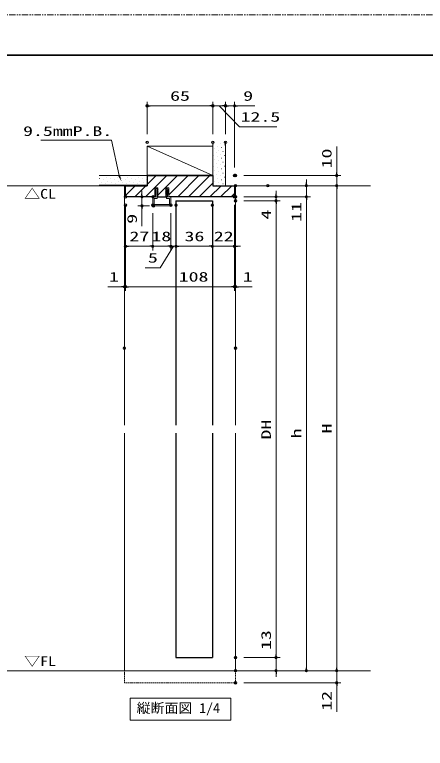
# Model space of a CAD drawing. Units: millimetres, scale not verified. Extents: x -1306 to 1306, y -607 to 607.
# Drawn here: x -789 to -383, y -132 to 594 of the extents above; entities that cross this region are included whole.
import ezdxf
from ezdxf.enums import TextEntityAlignment as Align

# ---------------------------------------------------------------- set-up
doc = ezdxf.new("R2010")
doc.units = ezdxf.units.MM
doc.header["$LTSCALE"] = 5
doc.header["$PDMODE"] = 32
doc.header["$PDSIZE"] = 2.5
doc.linetypes.add('USER1', pattern=[2.5, 1.25, -0.25, 0.25, -0.25, 0.25, -0.25])
doc.linetypes.add('USER2', pattern=[0.375, 0.25, -0.125])
for name, color, linetype, lineweight in [('0-1_線(黄)', 2, 'Continuous', 15), ('0-3_陰線', 4, 'USER1', 9), ('0-A_点線(黄)', 2, 'USER2', 15), ('0-D_線(白)', 7, 'Continuous', 30), ('1-0_線(水)', 4, 'Continuous', 9), ('1-1_寸法線', 3, 'Continuous', 13), ('1-2_ハッチング', 6, 'Continuous', 9), ('1-4_DEFPOINTS', 7, 'Continuous', 5), ('1-5_0', 3, 'Continuous', 25), ('1-6_図面枠', 7, 'Continuous', 35)]:
    doc.layers.add(name, color=color, linetype=linetype, lineweight=lineweight)
doc.styles.add('ＭＳ ゴシック', font='')
doc.styles.get('ＭＳ ゴシック').set_extended_font_data('MS Gothic')

# ---------------------------------------------------------------- blocks, each defined once
blk = doc.blocks.new('_DOT')
at = {"layer": '1-5_0'}
blk.add_line((-2.5, 0), (-5, 0), dxfattribs=at)
for points in [[(0, 0), (-2.5, 0), (-2.48, 0.313)], [(0, 0), (-2.48, -0.313), (-2.5, 0)], [(0, 0), (-2.48, 0.313), (-2.421, 0.622)], [(0, 0), (-2.421, -0.622), (-2.48, -0.313)], [(0, 0), (-2.421, 0.622), (-2.324, 0.92)], [(0, 0), (-2.324, -0.92), (-2.421, -0.622)], [(0, 0), (-2.324, 0.92), (-2.191, 1.204)], [(0, 0), (-2.191, -1.204), (-2.324, -0.92)], [(0, 0), (-2.191, 1.204), (-2.023, 1.469)], [(0, 0), (-2.023, -1.469), (-2.191, -1.204)], [(0, 0), (-2.023, 1.469), (-1.822, 1.711)], [(0, 0), (-1.822, -1.711), (-2.023, -1.469)], [(0, 0), (-1.822, 1.711), (-1.594, 1.926)], [(0, 0), (-1.594, -1.926), (-1.822, -1.711)], [(0, 0), (-1.594, 1.926), (-1.34, 2.111)], [(0, 0), (-1.34, -2.111), (-1.594, -1.926)], [(0, 0), (-1.34, 2.111), (-1.064, 2.262)], [(0, 0), (-1.064, -2.262), (-1.34, -2.111)], [(0, 0), (-1.064, 2.262), (-0.773, 2.378)], [(0, 0), (-0.773, -2.378), (-1.064, -2.262)], [(0, 0), (-0.773, 2.378), (-0.468, 2.456)], [(0, 0), (-0.468, -2.456), (-0.773, -2.378)], [(0, 0), (-0.468, 2.456), (-0.157, 2.495)], [(0, 0), (-0.157, -2.495), (-0.468, -2.456)], [(0, 0), (-0.157, 2.495), (0.157, 2.495)], [(0, 0), (0.157, -2.495), (-0.157, -2.495)], [(0, 0), (0.157, 2.495), (0.468, 2.456)], [(0, 0), (0.468, 2.456), (0.773, 2.378)], [(0, 0), (0.773, 2.378), (1.064, 2.262)], [(0, 0), (1.064, 2.262), (1.34, 2.111)], [(0, 0), (1.34, 2.111), (1.594, 1.926)], [(0, 0), (1.594, 1.926), (1.822, 1.711)], [(0, 0), (1.822, 1.711), (2.023, 1.469)], [(0, 0), (2.023, 1.469), (2.191, 1.204)], [(0, 0), (2.191, 1.204), (2.324, 0.92)], [(0, 0), (2.324, 0.92), (2.421, 0.622)], [(0, 0), (2.421, 0.622), (2.48, 0.313)], [(0, 0), (2.48, 0.313), (2.5, 0)], [(0, 0), (0.468, -2.456), (0.157, -2.495)], [(0, 0), (0.773, -2.378), (0.468, -2.456)], [(0, 0), (1.064, -2.262), (0.773, -2.378)], [(0, 0), (1.34, -2.111), (1.064, -2.262)], [(0, 0), (1.594, -1.926), (1.34, -2.111)], [(0, 0), (1.822, -1.711), (1.594, -1.926)], [(0, 0), (2.023, -1.469), (1.822, -1.711)], [(0, 0), (2.191, -1.204), (2.023, -1.469)], [(0, 0), (2.324, -0.92), (2.191, -1.204)], [(0, 0), (2.421, -0.622), (2.324, -0.92)], [(0, 0), (2.48, -0.313), (2.421, -0.622)], [(0, 0), (2.5, 0), (2.48, -0.313)]]:
    blk.add_solid(points, dxfattribs=at)

msp = doc.modelspace()

# ---------------------------------------------------------------- linework, layer by layer
at = {"layer": '0-1_線(黄)'}
for p, q in [((-592.751, 434.756), (-592.751, 467.643)), ((-580.251, 424.756), (-580.251, 467.643)), ((-657.751, 434.756), (-657.751, 463.756)), ((-657.751, 463.756), (-592.751, 463.756)), ((-592.751, 434.756), (-657.751, 463.756)), ((-657.751, 434.756), (-657.751, 457.756)), ((-657.751, 434.756), (-705.187, 434.756)), ((-932.03, 424.756), (-679.251, 424.756)), ((-571.251, 424.756), (-436.771, 424.756)), ((-1232.842, -55.244), (-436.771, -55.244))]:
    msp.add_line(p, q, dxfattribs=at)
msp.add_lwpolyline([(-674.539, -82.441), (-574.955, -82.441), (-574.955, -104.276), (-674.539, -104.276)], close=True, dxfattribs=at)
at = {"layer": '0-3_陰線'}
msp.add_line((387.036, 594), (-1292.964, 594), dxfattribs=at)
at = {"layer": '0-A_点線(黄)'}
msp.add_lwpolyline([(-570.251, -55.244), (-570.251, -67.244), (-680.251, -67.244), (-680.251, -55.244)], dxfattribs=at)
at = {"layer": '0-D_線(白)'}
for p, q in [((-657.751, 434.756), (-592.751, 434.756)), ((-592.751, 434.756), (-657.751, 434.756)), ((-657.751, 434.756), (-657.751, 424.756)), ((-592.751, 434.756), (-592.751, 424.756)), ((-679.251, 413.756), (-679.251, 424.756)), ((-679.251, 424.756), (-657.751, 424.756)), ((-592.751, 424.756), (-571.251, 424.756)), ((-650.251, 413.756), (-679.251, 413.756)), ((-647.251, 413.756), (-639.251, 413.756)), ((-629.251, 409.756), (-629.251, 187.736)), ((-629.251, 179.736), (-629.251, -42.244)), ((-593.251, 179.736), (-593.251, -42.244)), ((-629.251, -42.244), (-593.251, -42.244))]:
    msp.add_line(p, q, dxfattribs=at)
for points in [[(-571.251, 424.756), (-571.251, 413.756), (-636.251, 413.756)], [(-629.251, 409.756), (-593.251, 409.756), (-593.251, 187.736)]]:
    msp.add_lwpolyline(points, dxfattribs=at)
at = {"layer": '1-0_線(水)'}
for p, q in [((-657.751, 425.256), (-705.187, 425.256)), ((-680.251, 424.756), (-680.251, 187.736)), ((-639.251, 413.756), (-647.251, 413.756)), ((-680.251, 179.736), (-680.251, -55.244)), ((-570.251, 179.736), (-570.251, -55.244)), ((-629.251, -42.244), (-593.251, -42.244))]:
    msp.add_line(p, q, dxfattribs=at)
msp.add_lwpolyline([(-571.251, 424.756), (-570.251, 424.756), (-570.251, 187.736)], dxfattribs=at)
at = {"layer": '1-1_寸法線'}
for p, q in [((-657.751, 475.643), (-657.751, 507.756)), ((-595.751, 503.756), (-654.751, 503.756)), ((-595.751, 503.756), (-598.751, 503.756)), ((-592.751, 475.643), (-592.751, 507.756)), ((-592.751, 475.643), (-592.751, 507.756)), ((-580.251, 503.756), (-592.751, 503.756)), ((-580.251, 503.756), (-592.751, 503.756)), ((-583.251, 503.756), (-586.251, 503.756)), ((-580.251, 475.643), (-580.251, 507.756)), ((-580.251, 475.643), (-580.251, 507.756)), ((-580.251, 503.756), (-571.251, 503.756)), ((-577.251, 503.756), (-574.251, 503.756)), ((-571.251, 442.756), (-571.251, 507.756)), ((-568.251, 503.756), (-551.06, 503.756)), ((-470.251, 437.756), (-470.251, 463.518)), ((-562.251, 434.756), (-466.251, 434.756)), ((-500.251, 427.756), (-500.251, 430.756)), ((-470.251, 424.756), (-470.251, 434.756)), ((-648.701, 421.756), (-649.801, 420.267)), ((-648.101, 421.755), (-648.701, 421.756)), ((-648.101, 421.755), (-647.001, 420.267)), ((-638.401, 421.755), (-639.501, 420.267)), ((-638.401, 421.755), (-637.801, 421.756)), ((-637.801, 421.756), (-636.701, 420.267)), ((-562.251, 424.756), (-496.251, 424.756)), ((-562.251, 424.756), (-466.251, 424.756)), ((-530.299, 424.756), (-466.251, 424.756)), ((-500.251, 424.756), (-500.251, 413.756)), ((-470.251, -52.244), (-470.251, 421.756)), ((-470.251, 421.756), (-470.251, 418.756)), ((-662.872, 416.755), (-662.872, 419.755)), ((-649.801, 420.267), (-649.051, 420.267)), ((-649.051, 419.767), (-649.801, 418.967)), ((-649.801, 418.967), (-649.051, 418.967)), ((-649.051, 418.467), (-649.801, 417.667)), ((-649.801, 417.667), (-649.051, 417.667)), ((-649.051, 417.167), (-649.801, 416.367)), ((-649.801, 416.367), (-649.051, 416.367)), ((-649.051, 420.267), (-649.051, 419.767)), ((-649.051, 418.967), (-649.051, 418.467)), ((-649.051, 417.667), (-649.051, 417.167)), ((-649.051, 416.367), (-649.051, 413.45)), ((-647.751, 420.267), (-647.751, 419.767)), ((-647.001, 420.267), (-647.751, 420.267)), ((-647.751, 419.767), (-647.001, 418.967)), ((-647.751, 418.967), (-647.751, 418.467)), ((-647.001, 418.967), (-647.751, 418.967)), ((-647.751, 418.467), (-647.001, 417.667)), ((-647.751, 417.667), (-647.751, 417.167)), ((-647.001, 417.667), (-647.751, 417.667)), ((-647.751, 417.167), (-647.001, 416.367)), ((-647.751, 416.367), (-647.751, 415.58)), ((-647.001, 416.367), (-647.751, 416.367)), ((-647.096, 414.763), (-647.751, 415.58)), ((-647.751, 414.763), (-647.751, 412.04)), ((-647.743, 414.763), (-647.096, 414.763)), ((-647.251, 413.756), (-647.251, 414.006)), ((-639.501, 420.267), (-638.751, 420.267)), ((-638.751, 419.767), (-639.501, 418.967)), ((-639.501, 418.967), (-638.751, 418.967)), ((-638.751, 418.467), (-639.501, 417.667)), ((-639.501, 417.667), (-638.751, 417.667)), ((-638.751, 417.167), (-639.501, 416.367)), ((-639.501, 416.367), (-638.751, 416.367)), ((-639.405, 414.763), (-638.751, 415.58)), ((-638.758, 414.763), (-639.405, 414.763)), ((-639.251, 413.756), (-639.251, 414.006)), ((-638.751, 420.267), (-638.751, 419.767)), ((-638.751, 418.967), (-638.751, 418.467)), ((-638.751, 417.667), (-638.751, 417.167)), ((-638.751, 416.367), (-638.751, 415.58)), ((-638.751, 414.763), (-638.751, 412.04)), ((-637.451, 420.267), (-637.451, 419.767)), ((-636.701, 420.267), (-637.451, 420.267)), ((-637.451, 419.767), (-636.701, 418.967)), ((-637.451, 418.967), (-637.451, 418.467)), ((-636.701, 418.967), (-637.451, 418.967)), ((-637.451, 418.467), (-636.701, 417.667)), ((-637.451, 417.667), (-637.451, 417.167)), ((-636.701, 417.667), (-637.451, 417.667)), ((-637.451, 417.167), (-636.701, 416.367)), ((-637.451, 416.367), (-637.451, 413.45)), ((-636.701, 416.367), (-637.451, 416.367)), ((-530.251, 416.756), (-530.251, 419.756)), ((-655.939, 413.755), (-666.872, 413.755)), ((-662.872, 413.755), (-662.872, 404.755)), ((-652.251, 413.456), (-652.251, 405.455)), ((-652.101, 413.456), (-652.101, 405.455)), ((-649.051, 413.449), (-651.945, 413.606)), ((-650.448, 413.696), (-651.939, 413.755)), ((-647.751, 412.045), (-650.751, 412.207)), ((-650.751, 412.207), (-650.751, 406.255)), ((-638.751, 412.04), (-635.751, 412.207)), ((-637.451, 413.45), (-634.556, 413.606)), ((-636.053, 413.696), (-634.562, 413.755)), ((-634.401, 413.456), (-634.401, 405.455)), ((-634.251, 413.456), (-634.251, 405.455)), ((-562.251, 413.756), (-496.251, 413.756)), ((-562.251, 413.756), (-526.251, 413.756)), ((-562.251, 413.756), (-496.251, 413.756)), ((-562.251, 409.756), (-526.251, 409.756)), ((-562.251, 409.756), (-526.251, 409.756)), ((-530.251, 413.756), (-530.251, 409.756)), ((-530.251, 406.756), (-530.251, 388.613)), ((-530.251, 406.756), (-530.251, -39.244)), ((-500.251, 410.756), (-500.251, 387.851)), ((-500.251, 410.756), (-500.251, -52.244)), ((-679.251, 405.756), (-679.251, 320.755)), ((-679.251, 405.756), (-679.251, 320.755)), ((-655.551, 404.755), (-666.872, 404.755)), ((-662.872, 401.755), (-662.872, 384.565)), ((-634.951, 404.905), (-651.551, 404.905)), ((-634.951, 404.755), (-651.551, 404.755)), ((-571.251, 405.756), (-571.251, 360.755)), ((-571.251, 405.756), (-571.251, 320.755)), ((-571.251, 405.756), (-571.251, 320.755)), ((-679.251, 397.455), (-679.251, 360.755)), ((-652.251, 397.455), (-652.251, 360.755)), ((-652.251, 397.455), (-652.251, 360.755)), ((-634.251, 397.455), (-634.251, 360.755)), ((-634.251, 397.455), (-634.251, 360.755)), ((-629.251, 397.455), (-629.251, 360.755)), ((-629.251, 397.455), (-629.251, 360.755)), ((-593.251, 397.455), (-593.251, 360.755)), ((-593.251, 397.455), (-593.251, 360.755)), ((-655.251, 364.755), (-676.251, 364.755)), ((-655.251, 364.755), (-658.251, 364.755)), ((-634.251, 364.755), (-652.251, 364.755)), ((-637.251, 364.755), (-640.251, 364.755)), ((-629.251, 364.755), (-634.251, 364.755)), ((-629.251, 364.755), (-634.251, 364.755)), ((-631.251, 364.755), (-628.251, 364.755)), ((-626.251, 364.755), (-596.251, 364.755)), ((-626.251, 364.755), (-623.251, 364.755)), ((-596.251, 364.755), (-599.251, 364.755)), ((-593.251, 364.755), (-571.251, 364.755)), ((-568.251, 364.755), (-565.251, 364.755)), ((-680.251, 272.005), (-680.251, 328.755)), ((-570.251, 272.005), (-570.251, 328.755)), ((-683.251, 324.755), (-696.631, 324.755)), ((-679.251, 324.755), (-680.251, 324.755)), ((-676.251, 324.755), (-574.251, 324.755)), ((-676.251, 324.755), (-673.251, 324.755)), ((-574.251, 324.755), (-577.251, 324.755)), ((-571.251, 324.755), (-570.251, 324.755)), ((-567.251, 324.755), (-553.87, 324.755)), ((-530.251, -39.244), (-530.251, -13.101)), ((-562.251, -42.244), (-526.251, -42.244)), ((-562.251, -42.244), (-526.251, -42.244)), ((-530.251, -55.244), (-530.251, -42.244)), ((-470.251, -52.244), (-470.251, -49.244)), ((-562.251, -55.244), (-526.251, -55.244)), ((-562.251, -55.244), (-466.251, -55.244)), ((-562.251, -55.244), (-496.251, -55.244)), ((-562.251, -55.244), (-466.251, -55.244)), ((-470.251, -55.244), (-470.251, -67.244)), ((-530.251, -58.244), (-530.251, -61.244)), ((-562.251, -67.244), (-466.251, -67.244)), ((-470.251, -70.244), (-470.251, -96.006))]:
    msp.add_line(p, q, dxfattribs=at)
for points in [[(-586.501, 503.756), (-566.407, 483.033), (-529.36, 483.033)], [(-762.932, 469.719), (-693.065, 469.719), (-685.42, 434.791)], [(-647.251, 413.756), (-647.251, 422.756), (-650.251, 422.756), (-650.251, 413.756)], [(-636.251, 413.756), (-636.251, 422.756), (-639.251, 422.756), (-639.251, 413.756)], [(-635.751, 412.207), (-635.751, 406.255), (-650.751, 406.255)], [(-631.751, 364.755), (-644.876, 343.581), (-659.543, 343.581)]]:
    msp.add_lwpolyline(points, dxfattribs=at)
for centre, radius, start, end in [((-651.951, 413.456), 0.3, 87.72528, 180), ((-651.951, 413.456), 0.15, 87.72528, 180), ((-634.551, 413.456), 0.3, 0, 92.27472), ((-634.551, 413.456), 0.15, 0, 92.27472), ((-651.551, 405.455), 0.7, 180, 270), ((-651.551, 405.455), 0.55, 180, 270), ((-634.951, 405.455), 0.55, 270, 0), ((-634.951, 405.455), 0.7, 270, 0)]:
    msp.add_arc(centre, radius, start, end, dxfattribs=at)
msp.add_solid([(-683.237, 429.202), (-686.391, 434.412), (-684.45, 435.17)], dxfattribs=at)
at = {"layer": '1-2_ハッチング'}
for p, q in [((-592.023, 465.136), (-591.973, 465.136)), ((-585.394, 466.462), (-585.344, 466.462)), ((-581.417, 465.136), (-581.367, 465.136)), ((-590.697, 461.159), (-590.647, 461.159)), ((-588.046, 463.811), (-587.996, 463.811)), ((-586.72, 459.833), (-586.67, 459.833)), ((-584.068, 462.485), (-584.018, 462.485)), ((-582.742, 458.507), (-582.692, 458.507)), ((-592.023, 454.53), (-591.973, 454.53)), ((-590.697, 450.552), (-590.647, 450.552)), ((-589.372, 457.181), (-589.322, 457.181)), ((-588.046, 453.204), (-587.996, 453.204)), ((-585.394, 455.856), (-585.344, 455.856)), ((-584.068, 451.878), (-584.018, 451.878)), ((-581.417, 454.53), (-581.367, 454.53)), ((-592.023, 443.923), (-591.973, 443.923)), ((-589.372, 446.575), (-589.322, 446.575)), ((-586.72, 449.227), (-586.67, 449.227)), ((-585.394, 445.249), (-585.344, 445.249)), ((-582.742, 447.901), (-582.692, 447.901)), ((-581.417, 443.923), (-581.367, 443.923)), ((-590.697, 439.946), (-590.647, 439.946)), ((-589.372, 435.968), (-589.322, 435.968)), ((-588.046, 442.597), (-587.996, 442.597)), ((-586.72, 438.62), (-586.67, 438.62)), ((-584.068, 441.272), (-584.018, 441.272)), ((-582.742, 437.294), (-582.692, 437.294)), ((-704.718, 431.991), (-704.668, 431.991)), ((-702.067, 434.642), (-702.017, 434.642)), ((-700.741, 430.665), (-700.691, 430.665)), ((-698.089, 433.317), (-698.039, 433.317)), ((-696.763, 429.339), (-696.713, 429.339)), ((-694.112, 431.991), (-694.062, 431.991)), ((-691.46, 434.642), (-691.41, 434.642)), ((-690.134, 430.665), (-690.084, 430.665)), ((-687.483, 433.317), (-687.433, 433.317)), ((-686.157, 429.339), (-686.107, 429.339)), ((-683.505, 431.991), (-683.455, 431.991)), ((-680.853, 434.642), (-680.803, 434.642)), ((-679.528, 430.665), (-679.478, 430.665)), ((-676.876, 433.317), (-676.826, 433.317)), ((-675.55, 429.339), (-675.5, 429.339)), ((-672.899, 431.991), (-672.849, 431.991)), ((-670.247, 434.642), (-670.197, 434.642)), ((-668.921, 430.665), (-668.871, 430.665)), ((-666.269, 433.317), (-666.219, 433.317)), ((-664.944, 429.339), (-664.894, 429.339)), ((-662.292, 431.991), (-662.242, 431.991)), ((-659.64, 434.642), (-659.59, 434.642)), ((-659.314, 413.756), (-638.314, 434.756)), ((-658.314, 430.665), (-658.264, 430.665)), ((-657.751, 425.926), (-648.92, 434.756)), ((-647.251, 415.212), (-627.707, 434.756)), ((-636.251, 415.606), (-617.101, 434.756)), ((-627.494, 413.756), (-606.494, 434.756)), ((-616.887, 413.756), (-595.887, 434.756)), ((-592.023, 433.317), (-591.973, 433.317)), ((-590.697, 429.339), (-590.647, 429.339)), ((-588.046, 431.991), (-587.996, 431.991)), ((-585.394, 434.642), (-585.344, 434.642)), ((-584.068, 430.665), (-584.018, 430.665)), ((-581.417, 433.317), (-581.367, 433.317)), ((-703.392, 428.013), (-703.342, 428.013)), ((-699.415, 426.687), (-699.365, 426.687)), ((-695.438, 425.362), (-695.388, 425.362)), ((-692.786, 428.013), (-692.736, 428.013)), ((-688.808, 426.687), (-688.758, 426.687)), ((-684.831, 425.362), (-684.781, 425.362)), ((-682.179, 428.013), (-682.129, 428.013)), ((-679.251, 415.032), (-669.527, 424.756)), ((-678.202, 426.687), (-678.152, 426.687)), ((-674.224, 425.362), (-674.174, 425.362)), ((-671.573, 428.013), (-671.523, 428.013)), ((-669.92, 413.756), (-658.92, 424.756)), ((-667.595, 426.687), (-667.545, 426.687)), ((-663.618, 425.362), (-663.568, 425.362)), ((-660.966, 428.013), (-660.916, 428.013)), ((-606.281, 413.756), (-592.751, 427.286)), ((-595.674, 413.756), (-584.674, 424.756)), ((-589.372, 425.362), (-589.322, 425.362)), ((-586.72, 428.013), (-586.67, 428.013)), ((-585.068, 413.756), (-574.068, 424.756)), ((-582.742, 426.687), (-582.692, 426.687)), ((-574.461, 413.756), (-571.251, 416.966))]:
    msp.add_line(p, q, dxfattribs=at)
at = {"layer": '1-4_DEFPOINTS'}
for p in [(-657.751, 503.756), (-592.751, 503.756), (-580.251, 503.756), (-657.751, 467.643), (-592.751, 467.643), (-580.251, 467.643), (-571.251, 434.756), (-570.251, 434.756), (-470.251, 434.756), (-570.251, 424.756), (-538.299, 424.756), (-500.251, 424.756), (-470.251, 424.756), (-679.251, 413.756), (-679.251, 413.756), (-651.939, 413.755), (-571.251, 413.756), (-570.251, 413.756), (-679.251, 405.455), (-652.251, 405.455), (-652.251, 405.455), (-634.251, 405.455), (-629.251, 405.455), (-593.251, 405.455), (-570.251, 409.756), (-530.251, 409.756), (-662.872, 404.755), (-651.551, 404.755), (-679.251, 364.755), (-652.251, 364.755), (-634.251, 364.755), (-593.251, 364.755), (-571.251, 364.755), (-679.251, 324.755), (-571.251, 324.755), (-570.251, 324.755), (-680.251, 264.005), (-570.251, 264.005), (-570.251, -42.244), (-530.251, -42.244), (-530.251, -42.244), (-570.251, -55.244), (-500.251, -55.244), (-570.251, -67.244), (-470.251, -67.244)]:
    msp.add_point(p, dxfattribs=at)
at = {"layer": '1-6_図面枠'}
msp.add_lwpolyline([(-1252.964, -554), (347.036, -554), (347.036, 554), (-1252.964, 554)], close=True, dxfattribs=at)

# ---------------------------------------------------------------- block references
at = {"layer": '1-1_寸法線', "xscale": 0.6, "yscale": 0.6}
for p, rotation in [((-657.751, 503.756), 180), ((-580.251, 503.756), 180), ((-571.251, 503.756), 180), ((-470.251, 434.756), 270), ((-500.251, 424.756), 270), ((-470.251, 424.756), 90), ((-470.251, 424.756), 90), ((-662.872, 413.755), 270), ((-530.251, 413.756), 270), ((-500.251, 413.756), 90), ((-500.251, 413.756), 90), ((-530.251, 409.756), 90), ((-530.251, 409.756), 90), ((-662.872, 404.755), 90), ((-679.251, 364.755), 180), ((-634.251, 364.755), 180), ((-629.251, 364.755), 180), ((-629.251, 364.755), 180), ((-571.251, 364.755), 180), ((-679.251, 324.755), 180), ((-679.251, 324.755), 180), ((-570.251, 324.755), 180), ((-530.251, -42.244), 270), ((-530.251, -42.244), 270), ((-530.251, -55.244), 90), ((-500.251, -55.244), 270), ((-470.251, -55.244), 270), ((-470.251, -55.244), 270), ((-470.251, -67.244), 90)]:
    msp.add_blockref('_DOT', p, dxfattribs=dict(at, rotation=rotation))
for p in [(-592.751, 503.756), (-592.751, 503.756), (-580.251, 503.756), (-652.251, 364.755), (-652.251, 364.755), (-634.251, 364.755), (-593.251, 364.755), (-593.251, 364.755), (-680.251, 324.755), (-571.251, 324.755), (-571.251, 324.755)]:
    msp.add_blockref('_DOT', p, dxfattribs=at)

# ---------------------------------------------------------------- texts
at = {"layer": '0-1_線(黄)', "style": 'ＭＳ ゴシック'}
for s, height, width, p in [('△CL', 9.621, 1.2, (-779.351, 409.024)), ('▽FL', 9.621, 1.2, (-779.351, -53.386)), ('縦断面図 1/4', 9.604, 1.05, (-668.117, -99.819))]:
    msp.add_text(s, height=height, dxfattribs=dict(at, width=width)).set_placement(p, align=Align.BOTTOM_LEFT)
at = {"layer": '1-1_寸法線', "style": 'ＭＳ ゴシック', "width": 1.5}
for s, p in [('65', (-635.012, 505.905)), ('9', (-562.679, 505.905)), ('12.5', (-565.265, 485.183)), ('9.5mmP.B.', (-780.465, 471.116)), ('27', (-675.274, 366.905)), ('18', (-653.489, 366.905)), ('36', (-620.774, 366.905)), ('22', (-591.774, 366.905)), ('5', (-656.971, 345.731)), ('1', (-695.489, 326.905)), ('108', (-626.523, 326.905)), ('1', (-563.108, 326.905))]:
    msp.add_text(s, height=9.604, dxfattribs=at).set_placement(p, align=Align.BOTTOM_LEFT)
for s, p in [('10', (-472.4, 441.899)), ('11', (-502.4, 388.994)), ('4', (-532.4, 391.184)), ('9', (-665.022, 387.136)), ('DH', (-532.4, 173.518)), ('h', (-502.4, 174.732)), ('H', (-472.4, 179.518)), ('13', (-532.4, -34.721)), ('12', (-472.4, -94.863))]:
    msp.add_text(s, height=9.604, rotation=90, dxfattribs=at).set_placement(p, align=Align.BOTTOM_LEFT)

doc.saveas('drawing.dxf')
